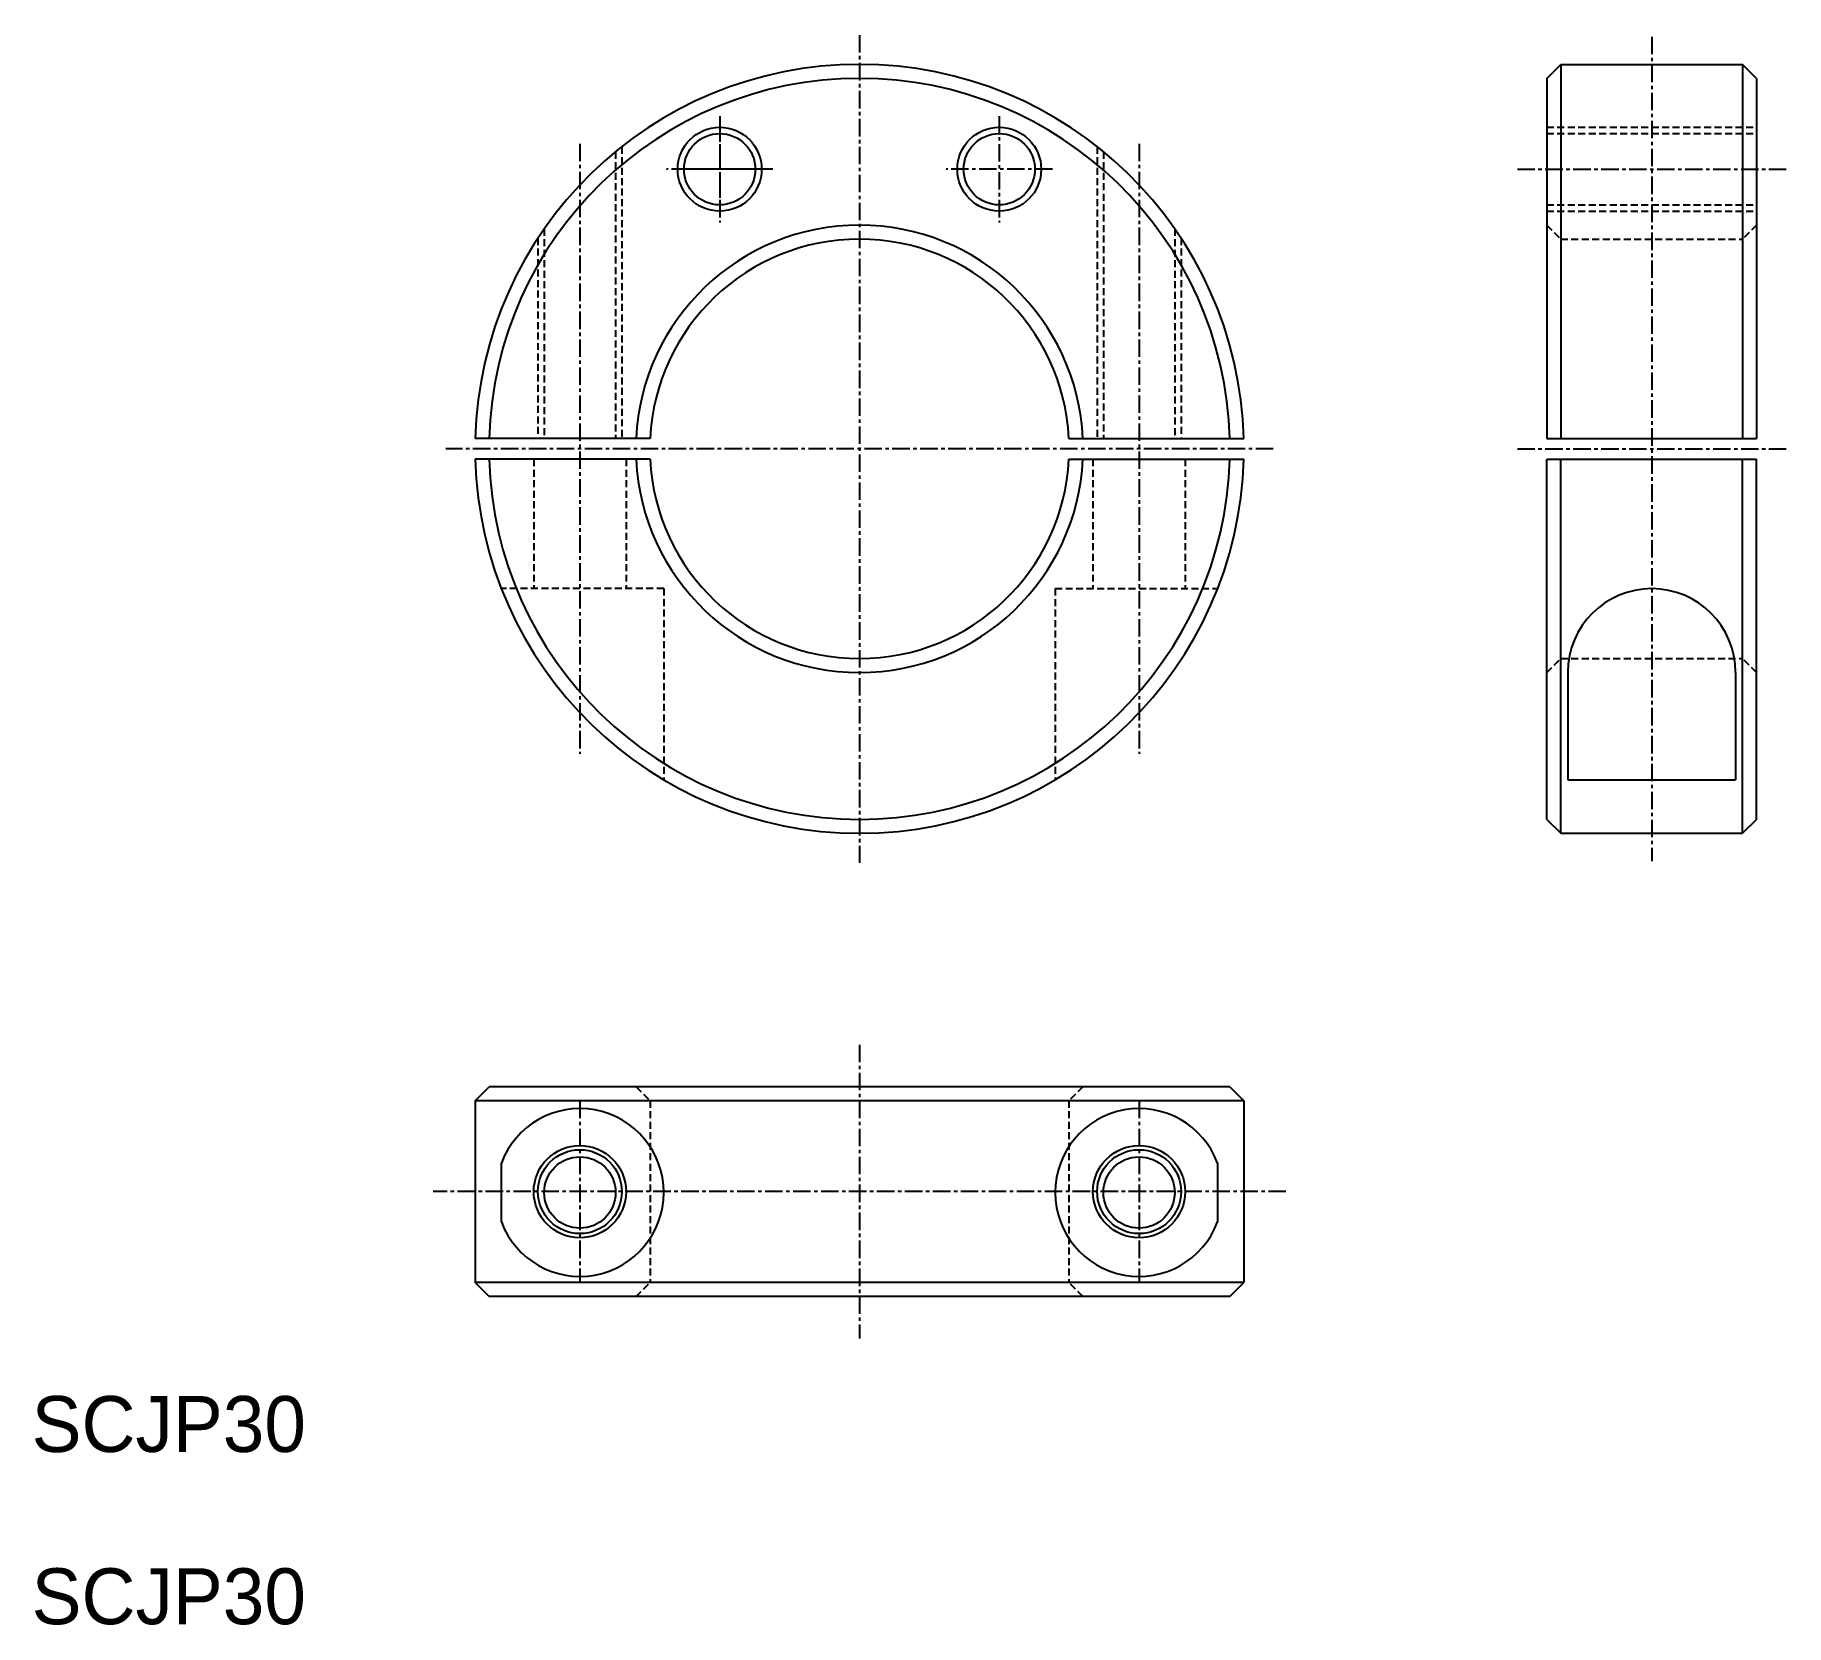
# Model space of a CAD drawing. Extents: x 59 to 184, y 206 to 320.
import ezdxf

# ---------------------------------------------------------------- set-up
doc = ezdxf.new("R2010")
doc.units = 0
doc.linetypes.add('CENTER', pattern=[2, 1.25, -0.25, 0.25, -0.25])
doc.linetypes.add('DASHED', pattern=[0.75, 0.5, -0.25])
doc.layers.get('0').update_dxf_attribs({"linetype": 'CONTINUOUS'})
doc.layers.add('CENTER', color=1, linetype='CENTER')

msp = doc.modelspace()

# ---------------------------------------------------------------- linework, layer by layer
at = {"color": 7, "linetype": 'CONTINUOUS'}
for p, q in [((167.32, 317.07), (168.32, 318.07)), ((167.32, 317.07), (167.32, 291.32)), ((168.32, 318.07), (181.32, 318.07)), ((168.32, 318.07), (168.32, 291.32)), ((182.32, 317.07), (181.32, 318.07)), ((181.32, 318.07), (181.32, 291.32)), ((182.32, 317.07), (182.32, 291.32)), ((103.17, 291.32), (90.66, 291.32)), ((133.13, 291.32), (145.64, 291.32)), ((167.32, 291.32), (182.32, 291.32)), ((103.17, 289.82), (90.66, 289.82)), ((133.13, 289.82), (145.64, 289.82)), ((167.32, 289.82), (182.32, 289.82)), ((167.32, 264.07), (167.32, 289.82)), ((168.32, 263.07), (168.32, 289.82)), ((168.82, 289.82), (180.82, 289.82)), ((181.32, 263.07), (181.32, 289.82)), ((182.32, 264.07), (182.32, 289.82)), ((168.82, 274.57), (168.82, 266.9)), ((180.82, 274.57), (180.82, 266.9)), ((168.82, 266.9), (180.82, 266.9)), ((171.07, 266.9), (178.57, 266.9)), ((167.32, 264.07), (168.32, 263.07)), ((168.32, 263.07), (181.32, 263.07)), ((182.32, 264.07), (181.32, 263.07)), ((90.66, 243.94), (91.66, 244.94)), ((144.65, 244.94), (91.66, 244.94)), ((144.65, 244.94), (145.65, 243.94)), ((145.65, 243.94), (90.66, 243.94)), ((90.66, 243.94), (90.66, 230.94)), ((145.65, 243.94), (145.65, 230.94)), ((92.53, 239.48), (92.53, 235.27)), ((143.77, 239.48), (143.77, 235.27)), ((145.65, 230.94), (90.66, 230.94)), ((91.66, 229.94), (90.66, 230.94)), ((144.65, 229.94), (145.65, 230.94)), ((144.65, 229.94), (91.66, 229.94))]:
    msp.add_line(p, q, dxfattribs=at)
at = {"color": 3, "linetype": 'DASHED'}
for p, q in [((167.32, 313.57), (182.32, 313.57)), ((101.15, 312.18), (101.15, 291.32)), ((135.15, 312.18), (135.15, 291.32)), ((167.32, 313.12), (182.32, 313.12)), ((100.7, 311.82), (100.7, 291.32)), ((135.6, 311.82), (135.6, 291.32)), ((167.32, 308.02), (182.32, 308.02)), ((167.32, 307.57), (182.32, 307.57)), ((95.15, 305.64), (95.15, 291.32)), ((95.6, 306.31), (95.6, 291.32)), ((140.7, 306.31), (140.7, 291.32)), ((141.15, 305.64), (141.15, 291.32)), ((167.32, 306.57), (168.32, 305.57)), ((182.32, 306.57), (181.32, 305.57)), ((168.32, 305.57), (181.32, 305.57)), ((94.85, 289.82), (94.85, 280.57)), ((101.45, 289.82), (101.45, 280.57)), ((134.85, 289.82), (134.85, 280.57)), ((141.45, 289.82), (141.45, 280.57)), ((104.15, 280.57), (92.53, 280.57)), ((104.15, 280.57), (104.15, 266.9)), ((132.15, 280.57), (143.77, 280.57)), ((132.15, 280.57), (132.15, 266.9)), ((167.32, 274.57), (168.32, 275.57)), ((168.32, 275.57), (181.32, 275.57)), ((182.32, 274.57), (181.32, 275.57)), ((102.17, 244.94), (103.17, 243.94)), ((134.13, 244.94), (133.13, 243.94)), ((103.17, 243.94), (103.17, 230.94)), ((133.13, 243.94), (133.13, 230.94)), ((102.17, 229.94), (103.17, 230.94)), ((134.13, 229.94), (133.13, 230.94))]:
    msp.add_line(p, q, dxfattribs=at)
at = {"color": 3, "linetype": 'CONTINUOUS'}
for centre in [(108.15, 310.57), (128.15, 310.57), (98.15, 237.44), (138.15, 237.44)]:
    msp.add_circle(centre, 3, dxfattribs=at)
at = {"color": 7, "linetype": 'CONTINUOUS'}
for centre, radius in [((108.15, 310.57), 2.55), ((128.15, 310.57), 2.55), ((98.15, 237.44), 3.3), ((138.15, 237.44), 3.3), ((98.15, 237.38), 2.55), ((138.15, 237.38), 2.55)]:
    msp.add_circle(centre, radius, dxfattribs=at)
for centre, radius, start, end in [((118.15, 290.57), 27.5, 1.5628, 178.4372), ((118.15, 290.57), 26.5, 1.6218, 178.3782), ((118.15, 290.57), 16, 2.6867, 177.3133), ((118.15, 290.57), 15, 2.866, 177.134), ((118.15, 290.57), 27.5, 181.5628, 358.4372), ((118.15, 290.57), 26.5, 181.6218, 358.3782), ((118.15, 290.57), 16, 182.6867, 357.3133), ((118.15, 290.57), 15, 182.866, 357.134), ((174.82, 274.57), 6, 0, 180), ((98.15, 237.38), 6, 200.5723, 159.4277), ((138.15, 237.38), 6, 20.5723, 339.4277)]:
    msp.add_arc(centre, radius, start, end, dxfattribs=at)
at = {"layer": 'CENTER', "color": 1, "linetype": 'CENTER'}
for p, q in [((118.15, 320.17), (118.15, 260.97)), ((174.82, 320.04), (174.82, 261.09)), ((108.15, 314.37), (108.15, 306.76)), ((108.15, 313.77), (108.15, 307.36)), ((128.15, 314.37), (128.15, 306.76)), ((98.15, 312.39), (98.15, 268.75)), ((138.15, 312.39), (138.15, 268.75)), ((111.96, 310.57), (104.35, 310.57)), ((111.19, 310.57), (105.11, 310.57)), ((131.96, 310.57), (124.35, 310.57)), ((165.21, 310.57), (184.43, 310.57)), ((147.75, 290.57), (88.55, 290.57)), ((165.21, 290.57), (184.43, 290.57)), ((118.15, 247.94), (118.15, 226.94)), ((98.15, 243.94), (98.15, 230.94)), ((138.15, 243.94), (138.15, 230.94)), ((148.65, 237.44), (87.65, 237.44))]:
    msp.add_line(p, q, dxfattribs=at)

# ---------------------------------------------------------------- texts
at = {"color": 7, "linetype": 'CONTINUOUS'}
for p in [(58.93, 218.82), (58.93, 206.5)]:
    msp.add_text('SCJP30', height=4, dxfattribs=at).set_placement(p)

doc.saveas('drawing.dxf')
